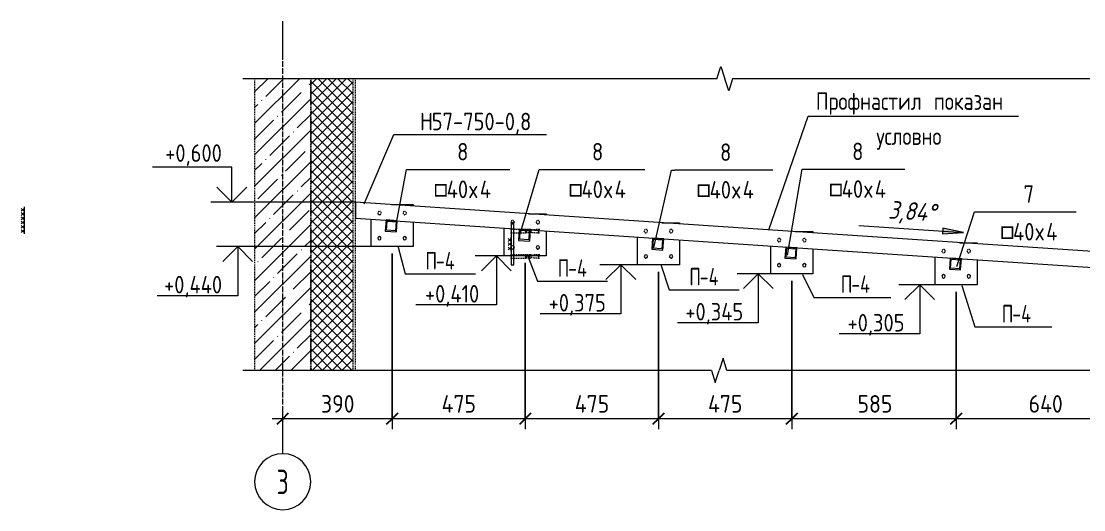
# Model space of a CAD drawing. Header units: millimetres. Extents: x 18265 to 85480, y -42500 to 14888.
# Drawn here: x 51643 to 55431, y -497 to 1246 of the extents above; entities that cross this region are included whole.
import ezdxf

# ---------------------------------------------------------------- set-up
doc = ezdxf.new("R2010")
doc.units = ezdxf.units.MM
doc.linetypes.add('01 Штриховая _4 мм_', pattern=[6, 3.5, -2.5])
doc.linetypes.add('02 Штрихпунктирная _20 мм_', pattern=[25, 20, -2.5, 0, -2.5])
for name, color, linetype, lineweight in [('AA_Dim', 7, 'Continuous', 9), ('AA_Dim-25', 7, 'Continuous', 9), ('AA_Oformlenie', 7, 'Continuous', 9), ('AA_Vinoska', 7, 'Continuous', 9), ('AA_Visotnaya otmetka', 7, 'Continuous', 9), ('AF_Balki', 7, 'Continuous', 20), ('AF_Pokritie', 7, 'Continuous', 9), ('AF_Stena', 7, '01 Штриховая _4 мм_', 20), ('AF_Stena_Опалубка_Существующая', 253, 'Continuous', 20), ('Gen_Dim', 7, 'Continuous', 9), ('KR_Detal', 7, 'Continuous', 20), ('Оси', 7, 'Continuous', 9)]:
    doc.layers.add(name, color=color, linetype=linetype, lineweight=lineweight)
doc.styles.add('GOST Common', font='GOST_Common.ttf', dxfattribs={"width": 0.85, "height": 62.5})
doc.styles.add('ISOCPEUR_10', font='isocpeur.TTF', dxfattribs={"width": 0.75, "height": 62.5})
doc.styles.add('ISOCPEUR_5', font='isocpeur.TTF', dxfattribs={"width": 0.7, "height": 87.5})
doc.styles.add('ISOCPEUR_6', font='isocpeur.TTF', dxfattribs={"width": 0.85, "height": 62.5})
doc.styles.add('ISOCPEUR_7', font='isocpeur.TTF', dxfattribs={"width": 0.9, "height": 62.5})
doc.styles.add('ISOCPEUR_9', font='isocpeur.TTF', dxfattribs={"width": 0.85, "height": 62.5})
doc.styles.add('ISOCPEUR_I', font='isocpeui.ttf', dxfattribs={"width": 0.85, "height": 63.701923})
doc.dimstyles.new('05_Округл_5мм__прозр__1', dxfattribs={"dimscale": 304.8, "dimtxt": 62.672186, "dimasz": 0.139436, "dimexe": 0.123031, "dimexo": 0.082021, "dimgap": 0.008202, "dimtad": 1, "dimdec": 0, "dimrnd": 5, "dimdsep": 46, "dimtxsty": 'ISOCPEUR_7', "dimblk1": 'OBLIQUE', "dimblk2": 'OBLIQUE', "dimsah": 1, "dimcen": 0.09, "dimdle": 0.123031, "dimazin": 0, "dimtfac": 1, "dimtdec": 4, "dimtix": 1, "dimtmove": 0, "dimatfit": 3, "dimfxl": 1, "dimtvp": 1, "dimtolj": 1, "dimtzin": 0, "dimlwd": 18, "dimlwe": 18, "dimarcsym": 2})

# ---------------------------------------------------------------- blocks, each defined once
blk = doc.blocks.new('253_Профиль гнутый сварной квадратный _НесКаркас_Балка_ - Балка_40х4-3872969-КР_РЗ_Км_3')
at = {"layer": 'AF_Balki'}
for p, q in [((19698.6, 536.6), (19696, 496.7)), ((19738.6, 533.9), (19698.6, 536.6)), ((19700.2, 500.4), (19702.4, 532.4)), ((19702.4, 532.4), (19734.3, 530.2)), ((19735.9, 494), (19738.6, 533.9)), ((19696, 496.7), (19735.9, 494)), ((19732.2, 498.3), (19700.2, 500.4)), ((19734.3, 530.2), (19732.2, 498.3))]:
    blk.add_line(p, q, dxfattribs=at)
blk = doc.blocks.new('253_Профиль гнутый сварной квадратный _НесКаркас_Балка_ - Балка_40х4-3819504-КР_РЗ_Км_3')
at = {"layer": 'AF_Balki'}
for p, q in [((21710.1, 400.7), (21707.4, 360.8)), ((21750, 398), (21710.1, 400.7)), ((21711.7, 364.5), (21713.8, 396.4)), ((21713.8, 396.4), (21745.8, 394.3)), ((21745.8, 394.3), (21743.6, 362.4)), ((21747.3, 358.1), (21750, 398)), ((21707.4, 360.8), (21747.3, 358.1)), ((21743.6, 362.4), (21711.7, 364.5))]:
    blk.add_line(p, q, dxfattribs=at)
blk = doc.blocks.new('354_Прокат Лист _НесКаркас_РабПлоск_ - 354_Прокат Лист _НесКаркас_РабПлоск_-4002315-КР_РЗ_Км_3')
at = {"layer": 'AF_Balki'}
for p, q in [((19718.2, 591.4), (19795.1, 591.4)), ((19795.1, 591.4), (19795.1, 586.2)), ((19645.1, 441.4), (19645.1, 539.3)), ((19795.1, 529.2), (19795.1, 441.4)), ((19795.1, 441.4), (19645.1, 441.4))]:
    blk.add_line(p, q, dxfattribs=at)
blk = doc.blocks.new('253_Профиль гнутый сварной квадратный _НесКаркас_Балка_ - Балка_40х4-3872970-КР_РЗ_Км_3')
at = {"layer": 'AF_Balki'}
for p, q in [((20173.6, 503.8), (20171, 463.9)), ((20213.6, 501.2), (20173.6, 503.8)), ((20175.2, 467.6), (20177.4, 499.6)), ((20177.4, 499.6), (20209.3, 497.4)), ((20209.3, 497.4), (20207.2, 465.5)), ((20210.9, 461.2), (20213.6, 501.2)), ((20171, 463.9), (20210.9, 461.2)), ((20207.2, 465.5), (20175.2, 467.6))]:
    blk.add_line(p, q, dxfattribs=at)
blk = doc.blocks.new('354_Прокат Лист _НесКаркас_РабПлоск_ - 354_Прокат Лист _НесКаркас_РабПлоск_-V102-КР_РЗ_Км_3')
at = {"layer": 'AF_Balki'}
for p, q in [((20206.8, 558.6), (20270.1, 558.6)), ((20270.1, 558.6), (20270.1, 554.4)), ((20120.1, 408.6), (20120.1, 507.4)), ((20270.1, 497.4), (20270.1, 408.6)), ((20270.1, 408.6), (20120.1, 408.6))]:
    blk.add_line(p, q, dxfattribs=at)
blk = doc.blocks.new('253_Профиль гнутый сварной квадратный _НесКаркас_Балка_ - Балка_40х4-3872972-КР_РЗ_Км_3')
at = {"layer": 'AF_Balki'}
for p, q in [((21123.6, 440.1), (21121, 400.2)), ((21163.6, 437.4), (21123.6, 440.1)), ((21125.2, 403.9), (21127.4, 435.8)), ((21127.4, 435.8), (21159.3, 433.7)), ((21159.3, 433.7), (21157.2, 401.7)), ((21160.9, 397.5), (21163.6, 437.4)), ((21121, 400.2), (21160.9, 397.5)), ((21157.2, 401.7), (21125.2, 403.9))]:
    blk.add_line(p, q, dxfattribs=at)
blk = doc.blocks.new('354_Прокат Лист _НесКаркас_РабПлоск_ - 354_Прокат Лист _НесКаркас_РабПлоск_-V103-КР_РЗ_Км_3')
at = {"layer": 'AF_Balki'}
for p, q in [((21743.3, 455.5), (21806.5, 455.5)), ((21806.5, 455.5), (21806.5, 451.2)), ((21656.5, 305.5), (21656.5, 404.3)), ((21806.5, 394.2), (21806.5, 305.5)), ((21806.5, 305.5), (21656.5, 305.5))]:
    blk.add_line(p, q, dxfattribs=at)
blk = doc.blocks.new('354_Анкер клиновой _СоедНесК_РабПлоск_ - M12x120_20-3843482-КР_РЗ_Км_3')
at = {"layer": 'KR_Detal', "lineweight": 9}
for start, end in [(0, 180), (180, 0)]:
    blk.add_arc((19675.1, 471.4), 6, start, end, dxfattribs=at)
blk = doc.blocks.new('354_Анкер клиновой _СоедНесК_РабПлоск_ - M12x120_20-3827929-КР_РЗ_Км_3')
at = {"layer": 'KR_Detal', "lineweight": 9}
for start, end in [(0, 180), (180, 360)]:
    blk.add_arc((19765.1, 471.4), 6, start, end, dxfattribs=at)
blk = doc.blocks.new('354_Анкер клиновой _СоедНесК_РабПлоск_ - M12x120_20-V108-КР_РЗ_Км_3')
at = {"layer": 'KR_Detal', "linetype": '01 Штриховая _4 мм_', "lineweight": 9}
for start, end in [(360, 180), (180, 360)]:
    blk.add_arc((19675.1, 561.4), 6, start, end, dxfattribs=at)
blk = doc.blocks.new('354_Анкер клиновой _СоедНесК_РабПлоск_ - M12x120_20-V109-КР_РЗ_Км_3')
at = {"layer": 'KR_Detal', "linetype": '01 Штриховая _4 мм_', "lineweight": 9}
for start, end in [(0, 180), (180, 360)]:
    blk.add_arc((19765.1, 561.4), 6, start, end, dxfattribs=at)
blk = doc.blocks.new('011_ЛинияОбрыва _ЭлУзла_Линия_ - Тип 1-3825079-КР_РЗ_Км_3')
at = {"layer": 'AA_Oformlenie'}
for p, q in [((20858.6, 0), (19187.9, 0)), ((22636.8, 0), (20914.3, 0))]:
    blk.add_line(p, q, dxfattribs=at)
blk = doc.blocks.new('011_ЛинияОбрыва _ЭлУзла_Линия_ - Тип 1-3825109-КР_РЗ_Км_3')
at = {"layer": 'AA_Oformlenie'}
for p, q in [((20878.6, 1040.6), (19187.9, 1040.6)), ((22636.8, 1040.6), (20934.3, 1040.6))]:
    blk.add_line(p, q, dxfattribs=at)
blk = doc.blocks.new('Последовательность узлов - Сплошная 2мм М5-2304530-КР_УЗ_Км_Б')
at = {"layer": 'AA_Oformlenie'}
for p, q in [((19440.1, 565.2), (19440.1, 585.2)), ((19450.1, 570.2), (19440.1, 580.2)), ((19450.1, 580.2), (19440.1, 570.2)), ((19440.1, 550), (19440.1, 570)), ((19450.1, 555), (19440.1, 565)), ((19450.1, 565), (19440.1, 555)), ((19440.1, 534.7), (19440.1, 554.7)), ((19450.1, 539.7), (19440.1, 549.7)), ((19450.1, 549.7), (19440.1, 539.7)), ((19440.1, 519.5), (19440.1, 539.5)), ((19450.1, 524.5), (19440.1, 534.5)), ((19450.1, 534.5), (19440.1, 524.5)), ((19440.1, 504.2), (19440.1, 524.2)), ((19450.1, 509.2), (19440.1, 519.2)), ((19450.1, 519.2), (19440.1, 509.2)), ((19440.1, 489), (19440.1, 509)), ((19450.1, 494), (19440.1, 504)), ((19450.1, 504), (19440.1, 494))]:
    blk.add_line(p, q, dxfattribs=at)
blk = doc.blocks.new('354_Прокат Лист _НесКаркас_РабПлоск_ - 354_Прокат Лист _НесКаркас_РабПлоск_-4002315-КР_УЗ_Км_В')
at = {"layer": 'AF_Balki'}
for p, q in [((6250, 526.7), (6240, 526.7)), ((6240, 526.7), (6240, 376.7)), ((6250, 376.7), (6250, 526.7)), ((6240, 376.7), (6250, 376.7))]:
    blk.add_line(p, q, dxfattribs=at)
blk = doc.blocks.new('354_Анкер клиновой _СоедНесК_РабПлоск_ - M12x120_20-3827929-КР_УЗ_Км_В')
at = {"layer": 'KR_Detal', "lineweight": 9}
for p, q in [((6240, 502.7), (6237.5, 502.7)), ((6237.5, 496.7), (6237.5, 496.7)), ((6237.5, 496.7), (6237.5, 496.7)), ((6237.5, 490.7), (6240, 490.7))]:
    blk.add_line(p, q, dxfattribs=at)
at = {"layer": 'KR_Detal', "linetype": '01 Штриховая _4 мм_', "lineweight": 9}
for p, q in [((6290.9, 502.7), (6240, 502.7)), ((6293.3, 502.1), (6290.9, 502.7)), ((6290.9, 496.7), (6290.9, 502.6)), ((6290.9, 502.6), (6290.9, 496.7)), ((6290.9, 496.7), (6290.9, 490.8)), ((6290.9, 490.8), (6290.9, 496.7)), ((6305.5, 502.1), (6293.3, 502.1)), ((6293.3, 496.7), (6293.3, 502)), ((6293.3, 502), (6293.3, 496.7)), ((6293.3, 496.7), (6293.3, 491.4)), ((6293.3, 491.4), (6293.3, 496.7)), ((6310.3, 502.7), (6305.5, 502.7)), ((6305.5, 502.2), (6305.5, 502.2)), ((6305.5, 496.7), (6305.5, 502.1)), ((6305.5, 491.3), (6305.5, 496.7)), ((6337.5, 502.7), (6310.3, 500.9)), ((6310.3, 501), (6310.3, 501)), ((6310.3, 500.9), (6310.3, 496.7)), ((6310.3, 496.7), (6310.3, 492.6)), ((6310.3, 492.5), (6337.5, 490.7)), ((6342.3, 502.7), (6337.5, 502.7)), ((6337.5, 496.7), (6337.5, 502.6)), ((6337.5, 502.6), (6337.5, 496.7)), ((6337.5, 496.7), (6337.5, 490.8)), ((6337.5, 490.8), (6337.5, 496.7)), ((6342.3, 496.7), (6342.3, 496.7)), ((6342.3, 496.7), (6342.3, 496.7)), ((6240, 490.7), (6290.9, 490.7)), ((6290.9, 490.7), (6293.3, 491.3)), ((6293.3, 491.3), (6305.5, 491.3)), ((6305.5, 491.2), (6305.5, 491.2)), ((6305.5, 490.7), (6310.3, 490.7)), ((6310.3, 492.5), (6310.3, 492.5)), ((6337.5, 490.7), (6342.3, 490.7))]:
    blk.add_line(p, q, dxfattribs=at)
blk = doc.blocks.new('354_Анкер клиновой _СоедНесК_РабПлоск_ - M12x120_20-3843482-КР_УЗ_Км_В')
at = {"layer": 'KR_Detal', "lineweight": 9}
for p, q in [((6240, 412.7), (6237.5, 412.7)), ((6237.5, 406.7), (6237.5, 406.7)), ((6237.5, 406.7), (6237.5, 406.7)), ((6237.5, 400.7), (6240, 400.7))]:
    blk.add_line(p, q, dxfattribs=at)
at = {"layer": 'KR_Detal', "linetype": '01 Штриховая _4 мм_', "lineweight": 9}
for p, q in [((6290.9, 412.7), (6240, 412.7)), ((6240, 400.7), (6290.9, 400.7)), ((6293.3, 412.1), (6290.9, 412.7)), ((6290.9, 406.7), (6290.9, 412.6)), ((6290.9, 412.6), (6290.9, 406.7)), ((6290.9, 406.7), (6290.9, 400.8)), ((6290.9, 400.8), (6290.9, 406.7)), ((6290.9, 400.7), (6293.3, 401.3)), ((6305.5, 412.1), (6293.3, 412.1)), ((6293.3, 406.7), (6293.3, 412)), ((6293.3, 412), (6293.3, 406.7)), ((6293.3, 406.7), (6293.3, 401.4)), ((6293.3, 401.4), (6293.3, 406.7)), ((6293.3, 401.3), (6305.5, 401.3)), ((6310.3, 412.7), (6305.5, 412.7)), ((6305.5, 412.2), (6305.5, 412.2)), ((6305.5, 406.7), (6305.5, 412.1)), ((6305.5, 401.3), (6305.5, 406.7)), ((6305.5, 401.2), (6305.5, 401.2)), ((6305.5, 400.7), (6310.3, 400.7)), ((6337.5, 412.7), (6310.3, 410.9)), ((6310.3, 411), (6310.3, 411)), ((6310.3, 410.9), (6310.3, 406.7)), ((6310.3, 406.7), (6310.3, 402.6)), ((6310.3, 402.5), (6337.5, 400.7)), ((6310.3, 402.5), (6310.3, 402.5)), ((6342.3, 412.7), (6337.5, 412.7)), ((6337.5, 406.7), (6337.5, 412.6)), ((6337.5, 412.6), (6337.5, 406.7)), ((6337.5, 406.7), (6337.5, 400.8)), ((6337.5, 400.8), (6337.5, 406.7)), ((6337.5, 400.7), (6342.3, 400.7)), ((6342.3, 406.7), (6342.3, 406.7)), ((6342.3, 406.7), (6342.3, 406.7))]:
    blk.add_line(p, q, dxfattribs=at)
blk = doc.blocks.new('Последовательность узлов - Сплошная 2мм М5-2304530-КР_УЗ_Км_В')
at = {"layer": 'AA_Oformlenie'}
for p, q in [((6230, 459.9), (6240, 469.9)), ((6230, 469.9), (6240, 459.9)), ((6230, 444.9), (6240, 454.9)), ((6230, 454.9), (6240, 444.9)), ((6240, 454.9), (6240, 474.9)), ((6240, 439.9), (6240, 459.9)), ((6230, 429.9), (6240, 439.9)), ((6230, 439.9), (6240, 429.9)), ((6240, 424.9), (6240, 444.9))]:
    blk.add_line(p, q, dxfattribs=at)
blk = doc.blocks.new('Ось сетки - d_4мм-2765513-КР_РЗ_Км_3')
at = {"layer": 'Оси'}
for start, end in [(0, 180), (0, 180), (180, 360), (180, 360)]:
    blk.add_arc((19330.1, -397.3), 100, start, end, dxfattribs=at)
blk = doc.blocks.new('Высотные отметки - Стрелка вверх-400292-КР_РЗ_Км_3')
at = {"layer": 'AA_Vinoska'}
for p, q in [((19148.6, 725), (18866.1, 725)), ((19148.6, 600), (19148.6, 725)), ((19148.6, 600), (19095.6, 653)), ((19148.6, 600), (19201.6, 653)), ((19223.6, 600), (19073.6, 600))]:
    blk.add_line(p, q, dxfattribs=at)
blk = doc.blocks.new('DIMBLOCK46-КР_РЗ_Км_3')
at = {"layer": 'AA_Dim-25', "lineweight": 18}
for p, q in [((54976.6, 280.5), (54976.6, -209.8)), ((54976.6, -172.3), (54976.6, 280.5)), ((55615.1, 275), (55615.1, -209.8)), ((55615.1, -172.3), (55615.1, 275)), ((55652.6, -172.3), (54976.6, -172.3))]:
    blk.add_line(p, q, dxfattribs=at)
at = {"layer": 'AA_Dim-25', "lineweight": 30}
for p, q in [((54976.6, -172.3), (54997.8, -151)), ((55615.1, -172.3), (55636.4, -151)), ((54976.6, -172.3), (54955.3, -193.5)), ((55615.1, -172.3), (55593.9, -193.5))]:
    blk.add_line(p, q, dxfattribs=at)
at = {"layer": 'AA_Dim-25', "color": 0, "lineweight": 18, "insert": (55235, -88.3), "char_height": 62.5, "width": 146.156, "attachment_point": 1, "line_spacing_factor": 1.135194, "style": 'ISOCPEUR_7'}
blk.add_mtext('640', dxfattribs=at)
blk = doc.blocks.new('_Oblique')
at = {"color": 0, "linetype": 'ByBlock', "lineweight": -2}
blk.add_line((-0.5, -0.5), (0.5, 0.5), dxfattribs=at)
blk = doc.blocks.new('DIMBLOCK47-КР_РЗ_Км_3')
at = {"layer": 'AA_Dim-25', "lineweight": 18}
for p, q in [((54390.1, 319.8), (54390.1, -209.8)), ((54390.1, -172.3), (54390.1, 319.8)), ((54976.6, 280.5), (54976.6, -209.8)), ((54976.6, -172.3), (54976.6, 280.5)), ((54976.6, -172.3), (54390.1, -172.3))]:
    blk.add_line(p, q, dxfattribs=at)
at = {"layer": 'AA_Dim-25', "lineweight": 30}
for p, q in [((54390.1, -172.3), (54411.4, -151)), ((54976.6, -172.3), (54997.8, -151)), ((54390.1, -172.3), (54368.9, -193.5)), ((54976.6, -172.3), (54955.3, -193.5))]:
    blk.add_line(p, q, dxfattribs=at)
at = {"layer": 'AA_Dim-25', "color": 0, "lineweight": 18, "insert": (54624.8, -88.3), "char_height": 62.5, "width": 140.48, "attachment_point": 1, "line_spacing_factor": 1.135194, "style": 'ISOCPEUR_7'}
blk.add_mtext('585', dxfattribs=at)
blk = doc.blocks.new('DIMBLOCK48-КР_РЗ_Км_3')
at = {"layer": 'AA_Dim-25', "lineweight": 18}
for p, q in [((53915.1, 351.7), (53915.1, -209.8)), ((53915.1, -172.3), (53915.1, 351.7)), ((54390.1, 319.8), (54390.1, -209.8)), ((54390.1, -172.3), (54390.1, 319.8)), ((54390.1, -172.3), (53915.1, -172.3))]:
    blk.add_line(p, q, dxfattribs=at)
at = {"layer": 'AA_Dim-25', "lineweight": 30}
for p, q in [((53915.1, -172.3), (53936.4, -151)), ((54390.1, -172.3), (54411.4, -151)), ((53915.1, -172.3), (53893.9, -193.5)), ((54390.1, -172.3), (54368.9, -193.5))]:
    blk.add_line(p, q, dxfattribs=at)
at = {"layer": 'AA_Dim-25', "color": 0, "lineweight": 18, "insert": (54091.7, -88.3), "char_height": 62.5, "width": 146.156, "attachment_point": 1, "line_spacing_factor": 1.135194, "style": 'ISOCPEUR_7'}
blk.add_mtext('475', dxfattribs=at)
blk = doc.blocks.new('DIMBLOCK49-КР_РЗ_Км_3')
at = {"layer": 'AA_Dim-25', "lineweight": 18}
for p, q in [((53440.1, 383.6), (53440.1, -209.8)), ((53440.1, -172.3), (53440.1, 383.6)), ((53915.1, 351.7), (53915.1, -209.8)), ((53915.1, -172.3), (53915.1, 351.7)), ((53915.1, -172.3), (53440.1, -172.3))]:
    blk.add_line(p, q, dxfattribs=at)
at = {"layer": 'AA_Dim-25', "lineweight": 30}
for p, q in [((53440.1, -172.3), (53461.4, -151)), ((53915.1, -172.3), (53936.4, -151)), ((53440.1, -172.3), (53418.9, -193.5)), ((53915.1, -172.3), (53893.9, -193.5))]:
    blk.add_line(p, q, dxfattribs=at)
at = {"layer": 'AA_Dim-25', "color": 0, "lineweight": 18, "insert": (53616.7, -88.3), "char_height": 62.5, "width": 146.156, "attachment_point": 1, "line_spacing_factor": 1.135194, "style": 'ISOCPEUR_7'}
blk.add_mtext('475', dxfattribs=at)
blk = doc.blocks.new('DIMBLOCK50-КР_РЗ_Км_3')
at = {"layer": 'AA_Dim-25', "lineweight": 18}
for p, q in [((52965.1, 416.4), (52965.1, -209.8)), ((52965.1, -172.3), (52965.1, 416.4)), ((53440.1, 383.6), (53440.1, -209.8)), ((53440.1, -172.3), (53440.1, 383.6)), ((53440.1, -172.3), (52965.1, -172.3))]:
    blk.add_line(p, q, dxfattribs=at)
at = {"layer": 'AA_Dim-25', "lineweight": 30}
for p, q in [((52965.1, -172.3), (52986.4, -151)), ((53440.1, -172.3), (53461.4, -151)), ((52965.1, -172.3), (52943.9, -193.5)), ((53440.1, -172.3), (53418.9, -193.5))]:
    blk.add_line(p, q, dxfattribs=at)
at = {"layer": 'AA_Dim-25', "color": 0, "lineweight": 18, "insert": (53141.7, -88.3), "char_height": 62.5, "width": 146.156, "attachment_point": 1, "line_spacing_factor": 1.135194, "style": 'ISOCPEUR_7'}
blk.add_mtext('475', dxfattribs=at)
blk = doc.blocks.new('DIMBLOCK51-КР_РЗ_Км_3')
at = {"layer": 'AA_Dim-25', "lineweight": 18}
for p, q in [((52965.1, 416.4), (52965.1, -209.8)), ((52965.1, -172.3), (52965.1, 416.4)), ((52575.1, -177.3), (52575.1, -134.8)), ((52965.1, -172.3), (52537.6, -172.3)), ((52575.1, -172.3), (52575.1, -177.3))]:
    blk.add_line(p, q, dxfattribs=at)
at = {"layer": 'AA_Dim-25', "lineweight": 30}
for p, q in [((52575.1, -172.3), (52596.4, -151)), ((52965.1, -172.3), (52986.4, -151)), ((52575.1, -172.3), (52553.9, -193.5)), ((52965.1, -172.3), (52943.9, -193.5))]:
    blk.add_line(p, q, dxfattribs=at)
at = {"layer": 'AA_Dim-25', "color": 0, "lineweight": 18, "insert": (52711.6, -88.3), "char_height": 62.5, "width": 140.48, "attachment_point": 1, "line_spacing_factor": 1.135194, "style": 'ISOCPEUR_7'}
blk.add_mtext('390', dxfattribs=at)
blk = doc.blocks.new('044_М_Универсальная с полкой - Марка-3031129-КР_РЗ_Км_3')
at = {"layer": 'AA_Vinoska'}
blk.add_line((19771, 841.1), (20271, 841.1), dxfattribs=at)
blk = doc.blocks.new('042_М_Отверстия - Позиция _полка 10 мм_-3844489-КР_РЗ_Км_3')
at = {"layer": 'AA_Vinoska'}
blk.add_line((19767.1, 343.9), (20017.1, 343.9), dxfattribs=at)
blk = doc.blocks.new('043_М_Балки_Полка - Позиция_Наименование_дп14-3916595-КР_РЗ_Км_3')
at = {"layer": 'AA_Vinoska'}
blk.add_line((19790.2, 716.7), (20140.2, 716.7), dxfattribs=at)
blk = doc.blocks.new('010_Текст с выноской - Текст 2 строки-3938426-КР_РЗ_Км_3')
at = {"layer": 'AA_Vinoska'}
blk.add_line((21203.3, 907.2), (21953.3, 907.2), dxfattribs=at)
blk = doc.blocks.new('Высотные отметки - Стрелка вниз высокая-400290-КР_РЗ_Км_3')
at = {"layer": 'AA_Vinoska'}
for p, q in [((22760.3, 300), (22910.3, 300)), ((22835.3, 300), (22782.3, 247)), ((22835.3, 300), (22835.3, 125)), ((22835.3, 300), (22888.4, 247)), ((22835.3, 125), (23122.8, 125))]:
    blk.add_line(p, q, dxfattribs=at)

msp = doc.modelspace()

# ---------------------------------------------------------------- hatches: boundary and pattern name
at = {"layer": 'AF_Stena', "lineweight": 9}
h = msp.add_hatch(dxfattribs=at)
h.set_pattern_fill('FP_2', color=256, style=0, pattern_type=2)
h.set_pattern_definition([(45, (54324.794, -300), (-56.1266, 56.1266), []), (45, (54380.92, -300), (-56.1266, 56.1266), [99.219, -19.844, 0.8382, -19.006])])
h.paths.add_polyline_path([(52475.1248, 0), (52675.1248, 0), (52675.1248, 1040.6003), (52475.1248, 1040.6003), (52475.1248, 592.3415)])
h = msp.add_hatch(dxfattribs=at)
h.set_pattern_fill('FP_4', color=256, style=0, pattern_type=2)
h.set_pattern_definition([(45, (54324.794, -300), (-17.67767, 17.67767), []), (135, (54324.794, -300), (-17.67767, -17.67767), [])])
h.paths.add_polyline_path([(52675.1248, 0), (52825.1248, 0), (52825.1248, 1040.6003), (52675.1248, 1040.6003), (52675.1248, 592.3415)])

# ---------------------------------------------------------------- linework, layer by layer
at = {"layer": 'AA_Vinoska'}
for p, q in [((54123.696, 1040.6003), (54137.7732, 1083.9254)), ((54137.7732, 1083.9254), (54151.8504, 1040.6003)), ((54165.6004, 997.299), (54151.8504, 1040.6003)), ((54179.3504, 1040.6003), (54165.6004, 997.299)), ((54308.0947, 501.3116), (54448.3393, 907.2027)), ((52865.5977, 594.2494), (52971.6737, 841.1196)), ((52971.6737, 841.1196), (53016.0866, 841.1196)), ((52979.6298, 520.4316), (53016.0866, 716.6571)), ((53016.0866, 716.6571), (53035.2704, 716.6571)), ((53421.5881, 486.6028), (53489.5916, 716.6571)), ((53489.5916, 716.6571), (53516.0866, 716.6571)), ((53899.0594, 438.8556), (53961.2283, 714.787)), ((53961.2283, 714.787), (53972.8033, 714.787)), ((54375.0837, 411.3649), (54427.9122, 717.6104)), ((54427.9122, 717.6104), (54443.8279, 717.6104)), ((54978.4338, 370.8522), (55041.7852, 565.2481)), ((55041.7852, 565.2481), (55054.8071, 565.2481)), ((52985.6073, 443.7002), (53012.2043, 343.942)), ((53449.6007, 407.884), (53483.8493, 317.7047)), ((53924.0076, 377.9169), (53953.0214, 287.0562)), ((54428.5333, 342.2638), (54469.541, 260.2484)), ((54996.3323, 302.8333), (55043.6489, 154.9871)), ((54469.541, 260.2484), (54493.1993, 260.2484)), ((55043.6489, 154.9871), (55067.3071, 154.9871)), ((54145.6004, 43.3013), (54131.8504, 0)), ((54159.3504, 0), (54145.6004, 43.3013)), ((54103.696, 0), (54117.7732, -43.3251)), ((54117.7732, -43.3251), (54131.8504, 0))]:
    msp.add_line(p, q, dxfattribs=at)
at = {"layer": 'AA_Visotnaya otmetka'}
for p, q in [((52393.6745, 600), (52393.6745, 600)), ((52835.1248, 600), (52393.6745, 600)), ((52826.4463, 441.4006), (52414.6274, 441.4006)), ((52909.6421, 441.4006), (52826.4463, 441.4006)), ((53336.9355, 408.6085), (53336.9355, 408.6085)), ((53405.8215, 408.6085), (53336.9355, 408.6085)), ((53780.868, 376.7277), (53780.868, 376.7277)), ((53874.6296, 376.7277), (53780.868, 376.7277)), ((54270.7246, 344.8468), (54270.7246, 344.8468)), ((54364.4862, 344.8468), (54270.7246, 344.8468)), ((54846.6887, 305.4849), (54846.6887, 305.4849)), ((54951.9314, 305.4849), (54846.6887, 305.4849))]:
    msp.add_line(p, q, dxfattribs=at)
at = {"layer": 'AF_Balki'}
for p, q in [((53893.7052, 471.9506), (53891.0264, 432.0404)), ((53933.6154, 469.2718), (53893.7052, 471.9506)), ((53895.2853, 435.7636), (53897.4283, 467.6917)), ((53897.4283, 467.6917), (53929.3565, 465.5487)), ((53929.3565, 465.5487), (53927.2134, 433.6205)), ((53930.9366, 429.3616), (53933.6154, 469.2718)), ((53891.0264, 432.0404), (53930.9366, 429.3616)), ((53927.2134, 433.6205), (53895.2853, 435.7636))]:
    msp.add_line(p, q, dxfattribs=at)
at = {"layer": 'AF_Pokritie', "lineweight": 20}
for p, q in [((54535.1248, 485.9), (52835.1248, 600)), ((52835.1248, 600), (52835.1248, 543)), ((52835.1248, 543), (54535.1248, 428.9)), ((55815.1248, 400), (54535.1248, 485.9)), ((54535.1248, 428.9), (55815.1248, 343))]:
    msp.add_line(p, q, dxfattribs=at)
at = {"layer": 'AF_Stena_Опалубка_Существующая', "linetype": '01 Штриховая _4 мм_'}
for p, q in [((52475.1248, 1040.6003), (52475.1248, 0)), ((52475.1248, 1040.6003), (52475.1248, 0)), ((52675.1248, 0), (52675.1248, 1040.6003)), ((52675.1248, 1040.6003), (52675.1248, 0)), ((52675.1248, 1040.6003), (52675.1248, 0)), ((52825.1248, 1040.6003), (52825.1248, 0)), ((52835.1248, 0), (52835.1248, 1040.6003))]:
    msp.add_line(p, q, dxfattribs=at)
at = {"layer": 'Gen_Dim'}
msp.add_line((54927.6718, 487.2446), (55003.1646, 492.0745), dxfattribs=at)
at = {"layer": 'Оси'}
for p, q in [((52575.1248, 1120.5319), (52575.1248, 1245.5319)), ((52575.1248, -297.2789), (52575.1248, -172.2789))]:
    msp.add_line(p, q, dxfattribs=at)
at = {"layer": 'Оси', "linetype": '02 Штрихпунктирная _20 мм_'}
msp.add_line((52575.1248, -172.2789), (52575.1248, 1120.5319), dxfattribs=at)

# ---------------------------------------------------------------- block references
at = {"layer": 'AA_Oformlenie'}
for name, p in [('011_ЛинияОбрыва _ЭлУзла_Линия_ - Тип 1-3825109-КР_РЗ_Км_3', (33245.0631, 0)), ('Последовательность узлов - Сплошная 2мм М5-2304530-КР_УЗ_Км_В', (47149.6456, 0)), ('011_ЛинияОбрыва _ЭлУзла_Линия_ - Тип 1-3825079-КР_РЗ_Км_3', (33245.0631, 0))]:
    msp.add_blockref(name, p, dxfattribs=at)
at = {"layer": 'AA_Oformlenie', "rotation": 180}
msp.add_blockref('Последовательность узлов - Сплошная 2мм М5-2304530-КР_УЗ_Км_Б', (71092.9465, 1071.9017), dxfattribs=at)
at = {"layer": 'AA_Vinoska'}
for name, p in [('010_Текст с выноской - Текст 2 строки-3938426-КР_РЗ_Км_3', (33245.0631, 0)), ('044_М_Универсальная с полкой - Марка-3031129-КР_РЗ_Км_3', (33245.0631, 0)), ('Высотные отметки - Стрелка вверх-400292-КР_РЗ_Км_3', (33245.0631, 0)), ('043_М_Балки_Полка - Позиция_Наименование_дп14-3916595-КР_РЗ_Км_3', (33245.0631, 0)), ('043_М_Балки_Полка - Позиция_Наименование_дп14-3916595-КР_РЗ_Км_3', (33725.8793, 0)), ('043_М_Балки_Полка - Позиция_Наименование_дп14-3916595-КР_РЗ_Км_3', (34182.5961, -1.8701)), ('043_М_Балки_Полка - Позиция_Наименование_дп14-3916595-КР_РЗ_Км_3', (34653.6206, 0.9533)), ('043_М_Балки_Полка - Позиция_Наименование_дп14-3916595-КР_РЗ_Км_3', (35264.5999, -151.409)), ('042_М_Отверстия - Позиция _полка 10 мм_-3844489-КР_РЗ_Км_3', (33245.0631, 0)), ('042_М_Отверстия - Позиция _полка 10 мм_-3844489-КР_РЗ_Км_3', (33716.7081, -26.2373)), ('042_М_Отверстия - Позиция _полка 10 мм_-3844489-КР_РЗ_Км_3', (34185.8802, -56.8858)), ('042_М_Отверстия - Позиция _полка 10 мм_-3844489-КР_РЗ_Км_3', (34726.0581, -83.6936)), ('042_М_Отверстия - Позиция _полка 10 мм_-3844489-КР_РЗ_Км_3', (35300.166, -188.955))]:
    msp.add_blockref(name, p, dxfattribs=at)
at = {"layer": 'AA_Visotnaya otmetka', "extrusion": (0, 0, -1)}
for p in [(-75249.9632, 141.4006), (-76172.2713, 108.6085), (-76616.2039, 76.7277), (-77106.0604, 44.8468), (-77682.0246, 5.4849)]:
    msp.add_blockref('Высотные отметки - Стрелка вниз высокая-400290-КР_РЗ_Км_3', p, dxfattribs=at)
at = {"layer": 'AF_Balki'}
for name, p in [('354_Прокат Лист _НесКаркас_РабПлоск_ - 354_Прокат Лист _НесКаркас_РабПлоск_-4002315-КР_РЗ_Км_3', (33245.0631, 0)), ('253_Профиль гнутый сварной квадратный _НесКаркас_Балка_ - Балка_40х4-3872969-КР_РЗ_Км_3', (33245.0631, 0)), ('354_Прокат Лист _НесКаркас_РабПлоск_ - 354_Прокат Лист _НесКаркас_РабПлоск_-V102-КР_РЗ_Км_3', (33245.0631, 0)), ('354_Прокат Лист _НесКаркас_РабПлоск_ - 354_Прокат Лист _НесКаркас_РабПлоск_-4002315-КР_УЗ_Км_В', (47149.6456, 0)), ('253_Профиль гнутый сварной квадратный _НесКаркас_Балка_ - Балка_40х4-3872970-КР_РЗ_Км_3', (33245.0631, 0)), ('354_Прокат Лист _НесКаркас_РабПлоск_ - 354_Прокат Лист _НесКаркас_РабПлоск_-V102-КР_РЗ_Км_3', (33720.0631, -31.8809)), ('354_Прокат Лист _НесКаркас_РабПлоск_ - 354_Прокат Лист _НесКаркас_РабПлоск_-V102-КР_РЗ_Км_3', (34195.0631, -63.7618)), ('354_Прокат Лист _НесКаркас_РабПлоск_ - 354_Прокат Лист _НесКаркас_РабПлоск_-V103-КР_РЗ_Км_3', (33245.0631, 0)), ('253_Профиль гнутый сварной квадратный _НесКаркас_Балка_ - Балка_40х4-3872972-КР_РЗ_Км_3', (33245.0631, 0)), ('253_Профиль гнутый сварной квадратный _НесКаркас_Балка_ - Балка_40х4-3819504-КР_РЗ_Км_3', (33245.0631, 0))]:
    msp.add_blockref(name, p, dxfattribs=at)
at = {"layer": 'KR_Detal', "linetype": '01 Штриховая _4 мм_', "lineweight": 9}
for name, p in [('354_Анкер клиновой _СоедНесК_РабПлоск_ - M12x120_20-V108-КР_РЗ_Км_3', (33245.0631, 0)), ('354_Анкер клиновой _СоедНесК_РабПлоск_ - M12x120_20-V109-КР_РЗ_Км_3', (33245.0631, 0)), ('354_Анкер клиновой _СоедНесК_РабПлоск_ - M12x120_20-V108-КР_РЗ_Км_3', (33720.0631, -32.792)), ('354_Анкер клиновой _СоедНесК_РабПлоск_ - M12x120_20-V109-КР_РЗ_Км_3', (33720.0631, -32.792)), ('354_Анкер клиновой _СоедНесК_РабПлоск_ - M12x120_20-V108-КР_РЗ_Км_3', (34195.0631, -64.6729)), ('354_Анкер клиновой _СоедНесК_РабПлоск_ - M12x120_20-V109-КР_РЗ_Км_3', (34195.0631, -64.6729)), ('354_Анкер клиновой _СоедНесК_РабПлоск_ - M12x120_20-V108-КР_РЗ_Км_3', (34670.0631, -96.5538)), ('354_Анкер клиновой _СоедНесК_РабПлоск_ - M12x120_20-V109-КР_РЗ_Км_3', (34670.0631, -96.5538)), ('354_Анкер клиновой _СоедНесК_РабПлоск_ - M12x120_20-V108-КР_РЗ_Км_3', (35256.5276, -135.9157)), ('354_Анкер клиновой _СоедНесК_РабПлоск_ - M12x120_20-V109-КР_РЗ_Км_3', (35256.5276, -135.9157))]:
    msp.add_blockref(name, p, dxfattribs=at)
at = {"layer": 'KR_Detal', "lineweight": 9}
for name, p in [('354_Анкер клиновой _СоедНесК_РабПлоск_ - M12x120_20-3827929-КР_УЗ_Км_В', (47149.6456, 0)), ('354_Анкер клиновой _СоедНесК_РабПлоск_ - M12x120_20-3843482-КР_УЗ_Км_В', (47149.6456, 0)), ('354_Анкер клиновой _СоедНесК_РабПлоск_ - M12x120_20-3843482-КР_РЗ_Км_3', (33245.0631, 0)), ('354_Анкер клиновой _СоедНесК_РабПлоск_ - M12x120_20-3827929-КР_РЗ_Км_3', (33245.0631, 0)), ('354_Анкер клиновой _СоедНесК_РабПлоск_ - M12x120_20-3843482-КР_РЗ_Км_3', (33720.0631, -32.792)), ('354_Анкер клиновой _СоедНесК_РабПлоск_ - M12x120_20-3827929-КР_РЗ_Км_3', (33720.0631, -32.792)), ('354_Анкер клиновой _СоедНесК_РабПлоск_ - M12x120_20-3843482-КР_РЗ_Км_3', (34195.0631, -64.6729)), ('354_Анкер клиновой _СоедНесК_РабПлоск_ - M12x120_20-3827929-КР_РЗ_Км_3', (34195.0631, -64.6729)), ('354_Анкер клиновой _СоедНесК_РабПлоск_ - M12x120_20-3843482-КР_РЗ_Км_3', (34670.0631, -96.5538)), ('354_Анкер клиновой _СоедНесК_РабПлоск_ - M12x120_20-3827929-КР_РЗ_Км_3', (34670.0631, -96.5538)), ('354_Анкер клиновой _СоедНесК_РабПлоск_ - M12x120_20-3843482-КР_РЗ_Км_3', (35256.5276, -135.9157)), ('354_Анкер клиновой _СоедНесК_РабПлоск_ - M12x120_20-3827929-КР_РЗ_Км_3', (35256.5276, -135.9157))]:
    msp.add_blockref(name, p, dxfattribs=at)
at = {"layer": 'Оси'}
msp.add_blockref('Ось сетки - d_4мм-2765513-КР_РЗ_Км_3', (33245.0631, 0), dxfattribs=at)

# ---------------------------------------------------------------- texts
at = {"layer": 'AA_Vinoska', "char_height": 62.5, "attachment_point": 1}
for s, insert, width, style in [('Профнастил', (54476.4401, 991.7603), 487.225578, 'GOST Common'), ('\\fGOST Common|b0|i0|c204|p34|;\\W.85; ', (54878.4414, 991.7603), 22.146617, 'GOST Common'), ('показан', (54896.7142, 991.7603), 328.792086, 'GOST Common'), ('\\fISOCPEUR|b0|i0|c204|p34|;\\W.85;Н', (53064.3178, 919.0638), 51.107578, 'ISOCPEUR_6'), ('57-750-0,8', (53106.4858, 919.0638), 436.118, 'ISOCPEUR_6'), ('условно', (54692.1276, 866.7603), 315.163398, 'GOST Common'), ('\\fISOCPEUR|b0|i0|c204|p34|;\\W.85;8', (53197.148, 811.4951), 45.99682, 'ISOCPEUR_6'), ('\\fISOCPEUR|b0|i0|c204|p34|;\\W.85;8', (53677.9642, 811.4951), 45.99682, 'ISOCPEUR_6'), ('\\fISOCPEUR|b0|i0|c204|p34|;\\W.85;8', (54134.6809, 809.625), 45.99682, 'ISOCPEUR_6'), ('\\fISOCPEUR|b0|i0|c204|p34|;\\W.85;8', (54605.7055, 812.4483), 45.99682, 'ISOCPEUR_6'), ('\\fISOCPEUR|b0|i0|c130|p34|;\\W.85;□', (53112.0418, 677.2209), 57.921922, 'ISOCPEUR_9'), ('40', (53159.8321, 677.2209), 97.104398, 'ISOCPEUR_6'), ('\\fISOCPEUR|b0|i0|c204|p34|;\\W.85;х', (53239.9513, 677.2209), 45.99682, 'ISOCPEUR_6'), ('\\fISOCPEUR|b0|i0|c204|p34|;\\W.85;4', (53277.9025, 677.2209), 51.107578, 'ISOCPEUR_6'), ('\\fISOCPEUR|b0|i0|c130|p34|;\\W.85;□', (53592.8579, 677.2209), 57.921922, 'ISOCPEUR_9'), ('40', (53640.6483, 677.2209), 97.104398, 'ISOCPEUR_6'), ('\\fISOCPEUR|b0|i0|c204|p34|;\\W.85;х', (53720.7674, 677.2209), 45.99682, 'ISOCPEUR_6'), ('\\fISOCPEUR|b0|i0|c204|p34|;\\W.85;4', (53758.7186, 677.2209), 51.107578, 'ISOCPEUR_6'), ('\\fISOCPEUR|b0|i0|c130|p34|;\\W.85;□', (54049.5747, 675.3508), 57.921922, 'ISOCPEUR_9'), ('40', (54097.3651, 675.3508), 97.104398, 'ISOCPEUR_6'), ('\\fISOCPEUR|b0|i0|c204|p34|;\\W.85;х', (54177.4842, 675.3508), 45.99682, 'ISOCPEUR_6'), ('\\fISOCPEUR|b0|i0|c204|p34|;\\W.85;4', (54215.4354, 675.3508), 51.107578, 'ISOCPEUR_6'), ('\\fISOCPEUR|b0|i0|c130|p34|;\\W.85;□', (54520.5993, 678.1742), 57.921922, 'ISOCPEUR_9'), ('40', (54568.3896, 678.1742), 97.104398, 'ISOCPEUR_6'), ('\\fISOCPEUR|b0|i0|c204|p34|;\\W.85;х', (54648.5088, 678.1742), 45.99682, 'ISOCPEUR_6'), ('\\fISOCPEUR|b0|i0|c204|p34|;\\W.85;7', (55216.6847, 660.086), 45.99682, 'ISOCPEUR_6'), ('\\fISOCPEUR|b0|i0|c130|p34|;\\W.85;□', (55131.5785, 525.8119), 57.921922, 'ISOCPEUR_9'), ('40', (55179.3689, 525.8119), 97.104398, 'ISOCPEUR_6'), ('\\fISOCPEUR|b0|i0|c204|p34|;\\W.85;х', (55259.488, 525.8119), 45.99682, 'ISOCPEUR_6'), ('\\fISOCPEUR|b0|i0|c204|p34|;\\W.85;4', (55297.4392, 525.8119), 51.107578, 'ISOCPEUR_6'), ('\\fISOCPEUR|b0|i0|c204|p34|;\\W.75;П', (53084.0272, 422.4365), 45.094922, 'ISOCPEUR_10'), ('-4', (53121.2343, 422.4365), 85.680352, 'ISOCPEUR_10'), ('\\fISOCPEUR|b0|i0|c204|p34|;\\W.75;П', (53555.6722, 396.1992), 45.094922, 'ISOCPEUR_10'), ('-4', (53592.8792, 396.1992), 85.680352, 'ISOCPEUR_10'), ('\\fISOCPEUR|b0|i0|c204|p34|;\\W.75;П', (54024.8443, 365.5507), 45.094922, 'ISOCPEUR_10'), ('-4', (54062.0513, 365.5507), 85.680352, 'ISOCPEUR_10'), ('\\fISOCPEUR|b0|i0|c204|p34|;\\W.75;П', (54565.0222, 338.7429), 45.094922, 'ISOCPEUR_10'), ('-4', (54602.2292, 338.7429), 85.680352, 'ISOCPEUR_10'), ('\\fISOCPEUR|b0|i0|c204|p34|;\\W.75;П', (55139.13, 233.4816), 45.094922, 'ISOCPEUR_10'), ('-4', (55176.3371, 233.4816), 85.680352, 'ISOCPEUR_10')]:
    msp.add_mtext(s, dxfattribs=dict(at, insert=insert, width=width, style=style))
at = {"layer": 'AA_Visotnaya otmetka', "char_height": 62.5, "attachment_point": 1, "line_spacing_factor": 1.135194, "style": 'ISOCPEUR_6'}
for s, insert, width in [('+0,600', (52156.2165, 806.4199), 239.899334), ('+0,440', (52152.1557, 337.0711), 251.931902), ('+0,410', (53082.2975, 304.279), 233.131014), ('+0,375', (53523.4099, 272.3982), 239.899334), ('+0,345', (54010.7597, 240.5173), 245.915618), ('+0,305', (54589.2307, 201.1554), 239.899334)]:
    msp.add_mtext(s, dxfattribs=dict(at, insert=insert, width=width))
at = {"layer": 'Оси', "insert": (52553.6546, -354.1638), "char_height": 87.5, "width": 51.909266, "attachment_point": 1, "style": 'ISOCPEUR_5'}
msp.add_mtext('\\fISOCPEUR|b0|i0|c204|p34|;\\W.7;3', dxfattribs=at)

# ---------------------------------------------------------------- dimensions: what is measured, and where the dimension line sits
at = {"layer": 'AA_Dim', "lineweight": 18}
for base, p1, p2, override, picture, middle in [((52575.1248, -172.2672), (52965.1248, 441.4006), (52575.1248, -202.3192), {"dimpost": '<>', "dimfxl": 752.645449}, 'DIMBLOCK51-КР_РЗ_Км_3', (52770.1248, -138.5172)), ((52965.1248, -172.2672), (53440.1248, 408.6085), (52965.1248, 441.4006), {"dimpost": '<>', "dimfxl": 476.130566}, 'DIMBLOCK50-КР_РЗ_Км_3', (53202.6248, -138.5172)), ((53440.1248, -172.2672), (53915.1248, 376.7277), (53440.1248, 408.6085), {"dimpost": '<>', "dimfxl": 476.068683}, 'DIMBLOCK49-КР_РЗ_Км_3', (53677.6248, -138.5172)), ((53915.1248, -172.2672), (54390.1248, 344.8468), (53915.1248, 376.7277), {"dimpost": '<>', "dimfxl": 476.068683}, 'DIMBLOCK48-КР_РЗ_Км_3', (54152.6248, -138.5172)), ((54390.1248, -172.2672), (54976.5892, 305.4849), (54390.1248, 344.8468), {"dimpost": '<>', "dimfxl": 587.783913}, 'DIMBLOCK47-КР_РЗ_Км_3', (54683.357, -138.5172)), ((54976.5892, -172.2672), (55615.1248, 300), (54976.5892, 305.4849), {"dimpost": '<>', "dimfxl": 638.559091}, 'DIMBLOCK46-КР_РЗ_Км_3', (55295.857, -138.5172))]:
    dim = msp.add_linear_dim(base=base, p1=p1, p2=p2, dimstyle='05_Округл_5мм__прозр__1', override=override, dxfattribs=at)
    dim.commit()
    dim.dimension.update_dxf_attribs({"geometry": picture, "text_midpoint": middle})

# ---------------------------------------------------------------- next in the draw order: texts
at = {"layer": 'Gen_Dim', "insert": (54737.7522, 605.5866), "char_height": 63.70192, "width": 203.801628, "attachment_point": 1, "rotation": 356.1606728, "line_spacing_factor": 1.135194, "style": 'ISOCPEUR_I', "bg_fill": 3, "box_fill_scale": 1.25, "bg_fill_color": 256, "bg_fill_true_color": 13158600, "bg_fill_transparency": 0}
msp.add_mtext('3,84°', dxfattribs=at)

# ---------------------------------------------------------------- next in the draw order: hatches: boundary and pattern name
at = {"layer": 'Gen_Dim'}
msp.add_hatch(color=256, dxfattribs=at).paths.add_polyline_path([(55003.1646, 492.0745), (54928.9941, 506.9482), (54927.6718, 487.2446)])

# ---------------------------------------------------------------- next in the draw order: linework, layer by layer
for p, q in [((54629.0062, 517.184), (55003.1646, 492.0745)), ((54928.9941, 506.9482), (54927.6718, 487.2446)), ((55003.1646, 492.0745), (54928.9941, 506.9482))]:
    msp.add_line(p, q, dxfattribs=at)

# ---------------------------------------------------------------- next in the draw order: texts
at = {"layer": 'AA_Vinoska', "insert": (54686.4599, 678.1742), "char_height": 62.5, "width": 51.107578, "attachment_point": 1, "style": 'ISOCPEUR_6'}
msp.add_mtext('\\fISOCPEUR|b0|i0|c204|p34|;\\W.85;4', dxfattribs=at)

doc.saveas('drawing.dxf')
